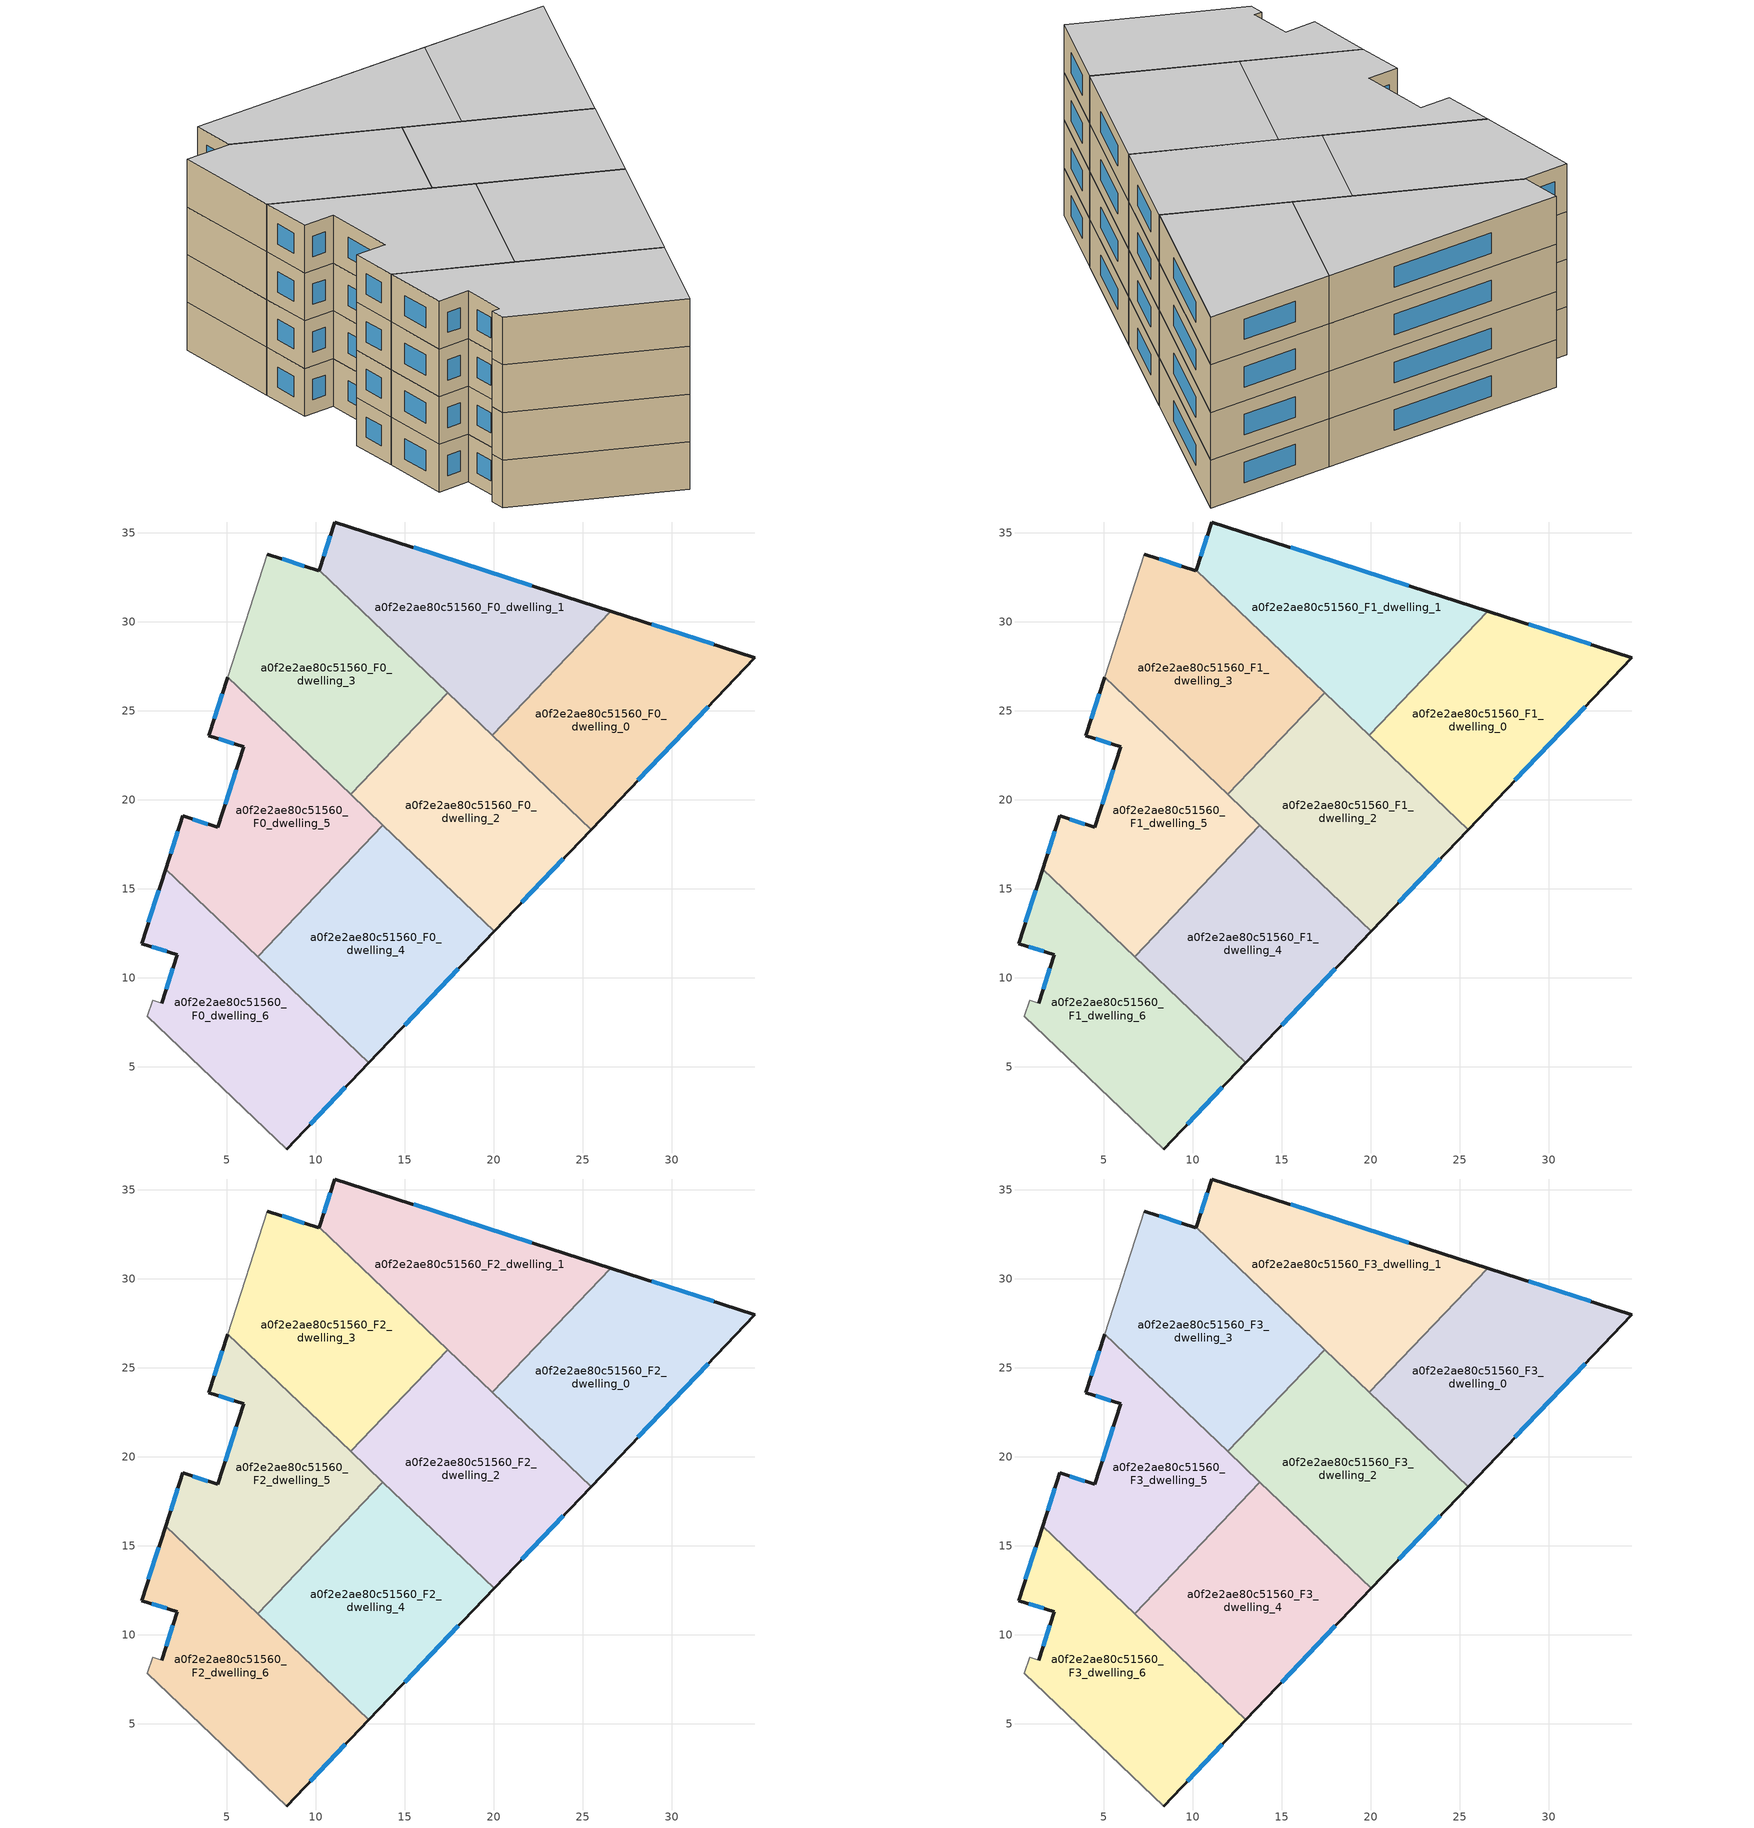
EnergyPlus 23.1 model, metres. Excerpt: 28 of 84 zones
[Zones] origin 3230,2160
a0f2e2ae80c51560_F0_dwelling_0
 floor ground (EU_floor_Construction): 34.68,27.99 25.48,18.33 19.93,23.62 26.58,30.6 z0
 wall outside (EU_wall_Construction): 25.48,18.33 34.68,27.99 26.58,30.6 z0:3
 wall to a0f2e2ae80c51560_F0_dwelling_1 (EU_wall_Construction): 26.58,30.6 19.93,23.62 z0:3
 wall to a0f2e2ae80c51560_F0_dwelling_2 (EU_wall_Construction): 19.93,23.62 25.48,18.33 z0:3
 window (EU_Window_Construction): 32.37,28.73 28.9,29.86 / 28.11,21.09 32.05,25.23 z0.86:2.14
a0f2e2ae80c51560_F0_dwelling_1
 floor ground (EU_floor_Construction): 26.58,30.6 19.93,23.62 10.19,32.91 11.06,35.62 z0
 wall outside (EU_wall_Construction): 26.58,30.6 11.06,35.62 10.19,32.91 z0:3
 wall to a0f2e2ae80c51560_F0_dwelling_3 (EU_wall_Construction): 10.19,32.91 17.41,26.02 z0:3
 wall to a0f2e2ae80c51560_F0_dwelling_2 (EU_wall_Construction): 17.41,26.02 19.93,23.62 z0:3
 window (EU_Window_Construction): 10.81,34.84 10.44,33.68 / 22.15,32.04 15.5,34.18 z0.86:2.14
a0f2e2ae80c51560_F0_dwelling_2
 floor ground (EU_floor_Construction): 25.48,18.33 20.02,12.61 11.95,20.3 17.41,26.02 z0
 wall outside (EU_wall_Construction): 20.02,12.61 25.48,18.33 z0:3
 wall to a0f2e2ae80c51560_F0_dwelling_3 (EU_wall_Construction): 17.41,26.02 11.95,20.3 z0:3
 wall to a0f2e2ae80c51560_F0_dwelling_4 (EU_wall_Construction): 13.77,18.57 20.02,12.61 z0:3
 wall to a0f2e2ae80c51560_F0_dwelling_5 (EU_wall_Construction): 11.95,20.3 13.77,18.57 z0:3
 window (EU_Window_Construction): 21.58,14.25 23.92,16.7 z0.86:2.14
a0f2e2ae80c51560_F0_dwelling_3
 floor ground (EU_floor_Construction): 10.19,32.91 17.41,26.02 11.95,20.3 5.05,26.89 7.28,33.8 10.17,32.87 z0
 wall outside (EU_wall_Construction): 10.19,32.91 10.17,32.87 7.28,33.8 z0:3
 wall adiabatic (EU_wall_Construction): 7.28,33.8 5.05,26.89 z0:3
 wall to a0f2e2ae80c51560_F0_dwelling_5 (EU_wall_Construction): 5.05,26.89 11.95,20.3 z0:3
 window (EU_Window_Construction): 9.35,33.14 8.11,33.54 z0.86:2.14
a0f2e2ae80c51560_F0_dwelling_4
 floor ground (EU_floor_Construction): 20.02,12.61 12.99,5.23 6.73,11.19 13.77,18.57 z0
 wall outside (EU_wall_Construction): 12.99,5.23 20.02,12.61 z0:3
 wall to a0f2e2ae80c51560_F0_dwelling_6 (EU_wall_Construction): 6.73,11.19 12.99,5.23 z0:3
 wall to a0f2e2ae80c51560_F0_dwelling_5 (EU_wall_Construction): 13.77,18.57 6.73,11.19 z0:3
 window (EU_Window_Construction): 15,7.34 18.01,10.5 z0.86:2.14
a0f2e2ae80c51560_F0_dwelling_5
 floor ground (EU_floor_Construction): 13.77,18.57 6.73,11.19 1.57,16.11 2.53,19.1 4.49,18.46 5.95,22.98 3.99,23.61 5.05,26.89 z0
 wall outside (EU_wall_Construction): 5.05,26.89 3.99,23.61 5.95,22.98 4.49,18.46 2.53,19.1 1.57,16.11 z0:3
 wall to a0f2e2ae80c51560_F0_dwelling_6 (EU_wall_Construction): 1.57,16.11 6.73,11.19 z0:3
 window (EU_Window_Construction): 2.26,18.25 1.84,16.97 / 3.93,18.64 3.09,18.92 / 5.53,21.69 4.91,19.75 / 4.55,23.43 5.39,23.16 / 4.74,25.95 4.29,24.55 z0.86:2.14
a0f2e2ae80c51560_F0_dwelling_6
 floor ground (EU_floor_Construction): 12.99,5.23 8.36,0.38 0.53,7.83 0.83,8.74 1.35,8.58 2.21,11.3 0.21,11.92 1.57,16.11 z0
 wall outside (EU_wall_Construction): 1.57,16.11 0.21,11.92 2.21,11.3 1.35,8.58 / 8.36,0.38 12.99,5.23 z0:3
 wall adiabatic (EU_wall_Construction): 1.35,8.58 0.83,8.74 0.53,7.83 8.36,0.38 z0:3
 window (EU_Window_Construction): 1.96,10.52 1.6,9.36 / 0.78,11.74 1.64,11.48 / 1.18,14.91 0.6,13.12 / 9.68,1.76 11.66,3.84 z0.86:2.14
a0f2e2ae80c51560_F1_dwelling_0
 floor to a0f2e2ae80c51560_F0_dwelling_0 (EU_floor_Construction): 34.68,27.99 25.48,18.33 19.93,23.62 26.58,30.6 z3
 wall outside (EU_wall_Construction): 25.48,18.33 34.68,27.99 26.58,30.6 z3:6
 wall to a0f2e2ae80c51560_F1_dwelling_1 (EU_wall_Construction): 26.58,30.6 19.93,23.62 z3:6
 wall to a0f2e2ae80c51560_F1_dwelling_2 (EU_wall_Construction): 19.93,23.62 25.48,18.33 z3:6
 window (EU_Window_Construction): 32.37,28.73 28.9,29.86 / 28.11,21.09 32.05,25.23 z3.86:5.14
a0f2e2ae80c51560_F1_dwelling_1
 floor to a0f2e2ae80c51560_F0_dwelling_1 (EU_floor_Construction): 26.58,30.6 19.93,23.62 10.19,32.91 11.06,35.62 z3
 wall outside (EU_wall_Construction): 26.58,30.6 11.06,35.62 10.19,32.91 z3:6
 wall to a0f2e2ae80c51560_F1_dwelling_3 (EU_wall_Construction): 10.19,32.91 17.41,26.02 z3:6
 wall to a0f2e2ae80c51560_F1_dwelling_2 (EU_wall_Construction): 17.41,26.02 19.93,23.62 z3:6
 window (EU_Window_Construction): 10.81,34.84 10.44,33.68 / 22.15,32.04 15.5,34.18 z3.86:5.14
a0f2e2ae80c51560_F1_dwelling_2
 floor to a0f2e2ae80c51560_F0_dwelling_2 (EU_floor_Construction): 25.48,18.33 20.02,12.61 11.95,20.3 17.41,26.02 z3
 wall outside (EU_wall_Construction): 20.02,12.61 25.48,18.33 z3:6
 wall to a0f2e2ae80c51560_F1_dwelling_3 (EU_wall_Construction): 17.41,26.02 11.95,20.3 z3:6
 wall to a0f2e2ae80c51560_F1_dwelling_4 (EU_wall_Construction): 13.77,18.57 20.02,12.61 z3:6
 wall to a0f2e2ae80c51560_F1_dwelling_5 (EU_wall_Construction): 11.95,20.3 13.77,18.57 z3:6
 window (EU_Window_Construction): 21.58,14.25 23.92,16.7 z3.86:5.14
a0f2e2ae80c51560_F1_dwelling_3
 floor to a0f2e2ae80c51560_F0_dwelling_3 (EU_floor_Construction): 10.19,32.91 17.41,26.02 11.95,20.3 5.05,26.89 7.28,33.8 10.17,32.87 z3
 wall outside (EU_wall_Construction): 10.19,32.91 10.17,32.87 7.28,33.8 z3:6
 wall adiabatic (EU_wall_Construction): 7.28,33.8 5.05,26.89 z3:6
 wall to a0f2e2ae80c51560_F1_dwelling_5 (EU_wall_Construction): 5.05,26.89 11.95,20.3 z3:6
 window (EU_Window_Construction): 9.35,33.14 8.11,33.54 z3.86:5.14
a0f2e2ae80c51560_F1_dwelling_4
 floor to a0f2e2ae80c51560_F0_dwelling_4 (EU_floor_Construction): 20.02,12.61 12.99,5.23 6.73,11.19 13.77,18.57 z3
 wall outside (EU_wall_Construction): 12.99,5.23 20.02,12.61 z3:6
 wall to a0f2e2ae80c51560_F1_dwelling_6 (EU_wall_Construction): 6.73,11.19 12.99,5.23 z3:6
 wall to a0f2e2ae80c51560_F1_dwelling_5 (EU_wall_Construction): 13.77,18.57 6.73,11.19 z3:6
 window (EU_Window_Construction): 15,7.34 18.01,10.5 z3.86:5.14
a0f2e2ae80c51560_F1_dwelling_5
 floor to a0f2e2ae80c51560_F0_dwelling_5 (EU_floor_Construction): 13.77,18.57 6.73,11.19 1.57,16.11 2.53,19.1 4.49,18.46 5.95,22.98 3.99,23.61 5.05,26.89 z3
 wall outside (EU_wall_Construction): 5.05,26.89 3.99,23.61 5.95,22.98 4.49,18.46 2.53,19.1 1.57,16.11 z3:6
 wall to a0f2e2ae80c51560_F1_dwelling_6 (EU_wall_Construction): 1.57,16.11 6.73,11.19 z3:6
 window (EU_Window_Construction): 2.26,18.25 1.84,16.97 / 3.93,18.64 3.09,18.92 / 5.53,21.69 4.91,19.75 / 4.55,23.43 5.39,23.16 / 4.74,25.95 4.29,24.55 z3.86:5.14
a0f2e2ae80c51560_F1_dwelling_6
 floor to a0f2e2ae80c51560_F0_dwelling_6 (EU_floor_Construction): 12.99,5.23 8.36,0.38 0.52,7.83 0.83,8.74 1.35,8.58 2.21,11.3 0.21,11.92 1.57,16.11 z3
 wall outside (EU_wall_Construction): 1.57,16.11 0.21,11.92 2.21,11.3 1.35,8.58 / 8.36,0.38 12.99,5.23 z3:6
 wall adiabatic (EU_wall_Construction): 1.35,8.58 0.83,8.74 0.53,7.83 8.36,0.38 z3:6
 window (EU_Window_Construction): 1.96,10.52 1.6,9.36 / 0.78,11.74 1.64,11.48 / 1.18,14.91 0.6,13.12 / 9.68,1.76 11.66,3.84 z3.86:5.14
a0f2e2ae80c51560_F2_dwelling_0
 floor to a0f2e2ae80c51560_F1_dwelling_0 (EU_floor_Construction): 34.68,27.99 25.48,18.33 19.93,23.62 26.58,30.6 z6
 wall outside (EU_wall_Construction): 25.48,18.33 34.68,27.99 26.58,30.6 z6:9
 wall to a0f2e2ae80c51560_F2_dwelling_1 (EU_wall_Construction): 26.58,30.6 19.93,23.62 z6:9
 wall to a0f2e2ae80c51560_F2_dwelling_2 (EU_wall_Construction): 19.93,23.62 25.48,18.33 z6:9
 window (EU_Window_Construction): 32.37,28.73 28.9,29.86 / 28.11,21.09 32.05,25.23 z6.86:8.14
a0f2e2ae80c51560_F2_dwelling_1
 floor to a0f2e2ae80c51560_F1_dwelling_1 (EU_floor_Construction): 26.58,30.6 19.93,23.62 10.19,32.91 11.06,35.62 z6
 wall outside (EU_wall_Construction): 26.58,30.6 11.06,35.62 10.19,32.91 z6:9
 wall to a0f2e2ae80c51560_F2_dwelling_3 (EU_wall_Construction): 10.19,32.91 17.41,26.02 z6:9
 wall to a0f2e2ae80c51560_F2_dwelling_2 (EU_wall_Construction): 17.41,26.02 19.93,23.62 z6:9
 window (EU_Window_Construction): 10.81,34.84 10.44,33.68 / 22.15,32.04 15.5,34.18 z6.86:8.14
a0f2e2ae80c51560_F2_dwelling_2
 floor to a0f2e2ae80c51560_F1_dwelling_2 (EU_floor_Construction): 25.48,18.33 20.02,12.61 11.95,20.3 17.41,26.02 z6
 wall outside (EU_wall_Construction): 20.02,12.61 25.48,18.33 z6:9
 wall to a0f2e2ae80c51560_F2_dwelling_3 (EU_wall_Construction): 17.41,26.02 11.95,20.3 z6:9
 wall to a0f2e2ae80c51560_F2_dwelling_4 (EU_wall_Construction): 13.77,18.57 20.02,12.61 z6:9
 wall to a0f2e2ae80c51560_F2_dwelling_5 (EU_wall_Construction): 11.95,20.3 13.77,18.57 z6:9
 window (EU_Window_Construction): 21.58,14.25 23.92,16.7 z6.86:8.14
a0f2e2ae80c51560_F2_dwelling_3
 floor to a0f2e2ae80c51560_F1_dwelling_3 (EU_floor_Construction): 10.19,32.91 17.41,26.02 11.95,20.3 5.05,26.89 7.28,33.8 10.17,32.87 z6
 wall outside (EU_wall_Construction): 10.19,32.91 10.17,32.87 7.28,33.8 z6:9
 wall adiabatic (EU_wall_Construction): 7.28,33.8 5.05,26.89 z6:9
 wall to a0f2e2ae80c51560_F2_dwelling_5 (EU_wall_Construction): 5.05,26.89 11.95,20.3 z6:9
 window (EU_Window_Construction): 9.35,33.14 8.11,33.54 z6.86:8.14
a0f2e2ae80c51560_F2_dwelling_4
 floor to a0f2e2ae80c51560_F1_dwelling_4 (EU_floor_Construction): 20.02,12.61 12.99,5.23 6.73,11.19 13.77,18.57 z6
 wall outside (EU_wall_Construction): 12.99,5.23 20.02,12.61 z6:9
 wall to a0f2e2ae80c51560_F2_dwelling_6 (EU_wall_Construction): 6.73,11.19 12.99,5.23 z6:9
 wall to a0f2e2ae80c51560_F2_dwelling_5 (EU_wall_Construction): 13.77,18.57 6.73,11.19 z6:9
 window (EU_Window_Construction): 15,7.34 18.01,10.5 z6.86:8.14
a0f2e2ae80c51560_F2_dwelling_5
 floor to a0f2e2ae80c51560_F1_dwelling_5 (EU_floor_Construction): 13.77,18.57 6.73,11.19 1.57,16.11 2.53,19.1 4.49,18.46 5.95,22.98 3.99,23.61 5.05,26.89 z6
 wall outside (EU_wall_Construction): 5.05,26.89 3.99,23.61 5.95,22.98 4.49,18.46 2.53,19.1 1.57,16.11 z6:9
 wall to a0f2e2ae80c51560_F2_dwelling_6 (EU_wall_Construction): 1.57,16.11 6.73,11.19 z6:9
 window (EU_Window_Construction): 2.26,18.25 1.84,16.97 / 3.93,18.64 3.09,18.92 / 5.53,21.69 4.91,19.75 / 4.55,23.43 5.39,23.16 / 4.74,25.95 4.29,24.55 z6.86:8.14
a0f2e2ae80c51560_F2_dwelling_6
 floor to a0f2e2ae80c51560_F1_dwelling_6 (EU_floor_Construction): 12.99,5.23 8.36,0.38 0.52,7.83 0.83,8.74 1.35,8.58 2.21,11.3 0.21,11.92 1.57,16.11 z6
 wall outside (EU_wall_Construction): 1.57,16.11 0.21,11.92 2.21,11.3 1.35,8.58 / 8.36,0.38 12.99,5.23 z6:9
 wall adiabatic (EU_wall_Construction): 1.35,8.58 0.83,8.74 0.53,7.83 8.36,0.38 z6:9
 window (EU_Window_Construction): 1.96,10.52 1.6,9.36 / 0.78,11.74 1.64,11.48 / 1.18,14.91 0.6,13.12 / 9.68,1.76 11.66,3.84 z6.86:8.14
a0f2e2ae80c51560_F3_dwelling_0
 floor to a0f2e2ae80c51560_F2_dwelling_0 (EU_floor_Construction): 34.68,27.99 25.48,18.33 19.93,23.62 26.58,30.6 z9
 wall outside (EU_wall_Construction): 25.48,18.33 34.68,27.99 26.58,30.6 z9:12
 wall to a0f2e2ae80c51560_F3_dwelling_1 (EU_wall_Construction): 26.58,30.6 19.93,23.62 z9:12
 wall to a0f2e2ae80c51560_F3_dwelling_2 (EU_wall_Construction): 19.93,23.62 25.48,18.33 z9:12
 window (EU_Window_Construction): 32.37,28.73 28.9,29.86 / 28.11,21.09 32.05,25.23 z9.86:11.14
 ceiling to a0f2e2ae80c51560_F4_dwelling_0 (EU_floor_Construction): 25.48,18.33 34.68,27.99 26.58,30.6 19.93,23.62 z12
a0f2e2ae80c51560_F3_dwelling_1
 floor to a0f2e2ae80c51560_F2_dwelling_1 (EU_floor_Construction): 26.58,30.6 19.93,23.62 10.19,32.91 11.06,35.62 z9
 wall outside (EU_wall_Construction): 26.58,30.6 11.06,35.62 10.19,32.91 z9:12
 wall to a0f2e2ae80c51560_F3_dwelling_3 (EU_wall_Construction): 10.19,32.91 17.41,26.02 z9:12
 wall to a0f2e2ae80c51560_F3_dwelling_2 (EU_wall_Construction): 17.41,26.02 19.93,23.62 z9:12
 window (EU_Window_Construction): 10.81,34.84 10.44,33.68 / 22.15,32.04 15.5,34.18 z9.86:11.14
 ceiling to a0f2e2ae80c51560_F4_dwelling_1 (EU_floor_Construction): 19.93,23.62 26.58,30.6 11.06,35.62 10.19,32.91 z12
a0f2e2ae80c51560_F3_dwelling_2
 floor to a0f2e2ae80c51560_F2_dwelling_2 (EU_floor_Construction): 25.48,18.33 20.02,12.61 11.95,20.3 17.41,26.02 z9
 wall outside (EU_wall_Construction): 20.02,12.61 25.48,18.33 z9:12
 wall to a0f2e2ae80c51560_F3_dwelling_3 (EU_wall_Construction): 17.41,26.02 11.95,20.3 z9:12
 wall to a0f2e2ae80c51560_F3_dwelling_4 (EU_wall_Construction): 13.77,18.57 20.02,12.61 z9:12
 wall to a0f2e2ae80c51560_F3_dwelling_5 (EU_wall_Construction): 11.95,20.3 13.77,18.57 z9:12
 window (EU_Window_Construction): 21.58,14.25 23.92,16.7 z9.86:11.14
 ceiling to a0f2e2ae80c51560_F4_dwelling_2 (EU_floor_Construction): 20.02,12.61 25.48,18.33 17.41,26.02 11.95,20.3 z12
a0f2e2ae80c51560_F3_dwelling_3
 floor to a0f2e2ae80c51560_F2_dwelling_3 (EU_floor_Construction): 10.19,32.91 17.41,26.02 11.95,20.3 5.05,26.89 7.28,33.8 10.17,32.87 z9
 wall outside (EU_wall_Construction): 10.19,32.91 10.17,32.87 7.28,33.8 z9:12
 wall adiabatic (EU_wall_Construction): 7.28,33.8 5.05,26.89 z9:12
 wall to a0f2e2ae80c51560_F3_dwelling_5 (EU_wall_Construction): 5.05,26.89 11.95,20.3 z9:12
 window (EU_Window_Construction): 9.35,33.14 8.11,33.54 z9.86:11.14
 ceiling to a0f2e2ae80c51560_F4_dwelling_3 (EU_floor_Construction): 11.95,20.3 17.41,26.02 10.19,32.91 10.17,32.87 7.28,33.8 5.05,26.89 z12
a0f2e2ae80c51560_F3_dwelling_4
 floor to a0f2e2ae80c51560_F2_dwelling_4 (EU_floor_Construction): 20.02,12.61 12.99,5.23 6.73,11.19 13.77,18.57 z9
 wall outside (EU_wall_Construction): 12.99,5.23 20.02,12.61 z9:12
 wall to a0f2e2ae80c51560_F3_dwelling_6 (EU_wall_Construction): 6.73,11.19 12.99,5.23 z9:12
 wall to a0f2e2ae80c51560_F3_dwelling_5 (EU_wall_Construction): 13.77,18.57 6.73,11.19 z9:12
 window (EU_Window_Construction): 15,7.34 18.01,10.5 z9.86:11.14
 ceiling to a0f2e2ae80c51560_F4_dwelling_4 (EU_floor_Construction): 12.99,5.23 20.02,12.61 13.77,18.57 6.73,11.19 z12
a0f2e2ae80c51560_F3_dwelling_5
 floor to a0f2e2ae80c51560_F2_dwelling_5 (EU_floor_Construction): 13.77,18.57 6.73,11.19 1.57,16.11 2.53,19.1 4.49,18.46 5.95,22.98 3.99,23.61 5.05,26.89 z9
 wall outside (EU_wall_Construction): 5.05,26.89 3.99,23.61 5.95,22.98 4.49,18.46 2.53,19.1 1.57,16.11 z9:12
 wall to a0f2e2ae80c51560_F3_dwelling_6 (EU_wall_Construction): 1.57,16.11 6.73,11.19 z9:12
 window (EU_Window_Construction): 2.26,18.25 1.84,16.97 / 3.93,18.64 3.09,18.92 / 5.53,21.69 4.91,19.75 / 4.55,23.43 5.39,23.16 / 4.74,25.95 4.29,24.55 z9.86:11.14
 ceiling to a0f2e2ae80c51560_F4_dwelling_5 (EU_floor_Construction): 6.73,11.19 13.77,18.57 5.05,26.89 3.99,23.61 5.95,22.98 4.49,18.46 2.53,19.1 1.57,16.11 z12
a0f2e2ae80c51560_F3_dwelling_6
 floor to a0f2e2ae80c51560_F2_dwelling_6 (EU_floor_Construction): 12.99,5.23 8.36,0.38 0.52,7.83 0.83,8.74 1.35,8.58 2.21,11.3 0.21,11.92 1.57,16.11 z9
 wall outside (EU_wall_Construction): 1.57,16.11 0.21,11.92 2.21,11.3 1.35,8.58 / 8.36,0.38 12.99,5.23 z9:12
 wall adiabatic (EU_wall_Construction): 1.35,8.58 0.83,8.74 0.53,7.83 8.36,0.38 z9:12
 window (EU_Window_Construction): 1.96,10.52 1.6,9.36 / 0.78,11.74 1.64,11.48 / 1.18,14.91 0.6,13.12 / 9.68,1.76 11.66,3.84 z9.86:11.14
 ceiling to a0f2e2ae80c51560_F4_dwelling_6 (EU_floor_Construction): 8.36,0.38 12.99,5.23 1.57,16.11 0.21,11.92 2.21,11.3 1.35,8.58 0.83,8.74 0.52,7.83 z12
[Building]
EU S2 Campaign: North Axis=0; Terrain=City; Solar Distribution=FullExterior
[Site:Location]
Helsinki-Vantaa.AP: Latitude=60.317; Longitude=24.963; Time Zone=2; Elevation=54.6
[SizingPeriod:WeatherFileDays]
AnnualSizingPeriod: Begin Month=1; Begin Day of Month=1; End Month=12; End Day of Month=31; Day of Week for Start Day=Monday; Use Weather File Daylight Saving Period=No; Use Weather File Rain and Snow Indicators=No
[MATERIAL]
EU_InternalMass_Material: Roughness=MediumRough; Thickness=0.1; Conductivity=1; Density=1800; Specific Heat=900; Thermal Absorptance=0.9; Solar Absorptance=0.7; Visible Absorptance=0.7
[MATERIAL:NOMASS] Roughness=MediumRough; Thermal Absorptance=0.9; Solar Absorptance=0.7; Visible Absorptance=0.7
Name | Thermal Resistance
EU_wall_NoMass | 5.91765
EU_floor_NoMass | 6.2875
[WINDOWMATERIAL:SIMPLEGLAZINGSYSTEM]
EU_Window_SimpleGlazing: UFactor=0.994035; Solar Heat Gain Coefficient=0.7; Visible Transmittance=0.7
[CONSTRUCTION]
EU_wall_Construction: EU_wall_NoMass
EU_floor_Construction: EU_floor_NoMass
EU_Window_Construction: EU_Window_SimpleGlazing
EU_InternalMass_Construction: EU_InternalMass_Material
[ZONE] Type=1; Multiplier=1; Ceiling Height=autocalculate; Floor Area=autocalculate; Part of Total Floor Area=Yes
Name | Volume
a0f2e2ae80c51560_F0_dwelling_0; a0f2e2ae80c51560_F1_dwelling_0; a0f2e2ae80c51560_F2_dwelling_0; a0f2e2ae80c51560_F3_dwelling_0 | 264.31
a0f2e2ae80c51560_F0_dwelling_1; a0f2e2ae80c51560_F1_dwelling_1; a0f2e2ae80c51560_F2_dwelling_1; a0f2e2ae80c51560_F3_dwelling_1 | 264.308
a0f2e2ae80c51560_F0_dwelling_2; a0f2e2ae80c51560_F1_dwelling_2; a0f2e2ae80c51560_F2_dwelling_2; a0f2e2ae80c51560_F3_dwelling_2 | 264.294
a0f2e2ae80c51560_F0_dwelling_3 | 264.343
a0f2e2ae80c51560_F1_dwelling_3; a0f2e2ae80c51560_F2_dwelling_3; a0f2e2ae80c51560_F3_dwelling_3 | 264.342
a0f2e2ae80c51560_F0_dwelling_4 | 264.315
a0f2e2ae80c51560_F1_dwelling_4; a0f2e2ae80c51560_F2_dwelling_4; a0f2e2ae80c51560_F3_dwelling_4 | 264.313
a0f2e2ae80c51560_F0_dwelling_5; a0f2e2ae80c51560_F1_dwelling_5; a0f2e2ae80c51560_F2_dwelling_5; a0f2e2ae80c51560_F3_dwelling_5 | 264.303
a0f2e2ae80c51560_F0_dwelling_6; a0f2e2ae80c51560_F1_dwelling_6; a0f2e2ae80c51560_F2_dwelling_6; a0f2e2ae80c51560_F3_dwelling_6 | 264.322
[INTERNALMASS] Construction=EU_InternalMass_Construction
Name | Zone or ZoneList | Surface Area
a0f2e2ae80c51560_F0_dwelling_0_EU_InternalMass | a0f2e2ae80c51560_F0_dwelling_0 | 88.1053
a0f2e2ae80c51560_F0_dwelling_1_EU_InternalMass | a0f2e2ae80c51560_F0_dwelling_1 | 88.0995
a0f2e2ae80c51560_F0_dwelling_2_EU_InternalMass | a0f2e2ae80c51560_F0_dwelling_2 | 88.0979
a0f2e2ae80c51560_F0_dwelling_3_EU_InternalMass | a0f2e2ae80c51560_F0_dwelling_3 | 88.1148
a0f2e2ae80c51560_F0_dwelling_4_EU_InternalMass | a0f2e2ae80c51560_F0_dwelling_4 | 88.1037
a0f2e2ae80c51560_F0_dwelling_5_EU_InternalMass | a0f2e2ae80c51560_F0_dwelling_5 | 88.1004
a0f2e2ae80c51560_F0_dwelling_6_EU_InternalMass | a0f2e2ae80c51560_F0_dwelling_6 | 88.1071
a0f2e2ae80c51560_F1_dwelling_0_EU_InternalMass | a0f2e2ae80c51560_F1_dwelling_0 | 88.1053
a0f2e2ae80c51560_F1_dwelling_1_EU_InternalMass | a0f2e2ae80c51560_F1_dwelling_1 | 88.0995
a0f2e2ae80c51560_F1_dwelling_2_EU_InternalMass | a0f2e2ae80c51560_F1_dwelling_2 | 88.0979
a0f2e2ae80c51560_F1_dwelling_3_EU_InternalMass | a0f2e2ae80c51560_F1_dwelling_3 | 88.1148
a0f2e2ae80c51560_F1_dwelling_4_EU_InternalMass | a0f2e2ae80c51560_F1_dwelling_4 | 88.1037
a0f2e2ae80c51560_F1_dwelling_5_EU_InternalMass | a0f2e2ae80c51560_F1_dwelling_5 | 88.1004
a0f2e2ae80c51560_F1_dwelling_6_EU_InternalMass | a0f2e2ae80c51560_F1_dwelling_6 | 88.1071
a0f2e2ae80c51560_F2_dwelling_0_EU_InternalMass | a0f2e2ae80c51560_F2_dwelling_0 | 88.1053
a0f2e2ae80c51560_F2_dwelling_1_EU_InternalMass | a0f2e2ae80c51560_F2_dwelling_1 | 88.0995
a0f2e2ae80c51560_F2_dwelling_2_EU_InternalMass | a0f2e2ae80c51560_F2_dwelling_2 | 88.0979
a0f2e2ae80c51560_F2_dwelling_3_EU_InternalMass | a0f2e2ae80c51560_F2_dwelling_3 | 88.1148
a0f2e2ae80c51560_F2_dwelling_4_EU_InternalMass | a0f2e2ae80c51560_F2_dwelling_4 | 88.1037
a0f2e2ae80c51560_F2_dwelling_5_EU_InternalMass | a0f2e2ae80c51560_F2_dwelling_5 | 88.1004
a0f2e2ae80c51560_F2_dwelling_6_EU_InternalMass | a0f2e2ae80c51560_F2_dwelling_6 | 88.1071
a0f2e2ae80c51560_F3_dwelling_0_EU_InternalMass | a0f2e2ae80c51560_F3_dwelling_0 | 88.1053
a0f2e2ae80c51560_F3_dwelling_1_EU_InternalMass | a0f2e2ae80c51560_F3_dwelling_1 | 88.0995
a0f2e2ae80c51560_F3_dwelling_2_EU_InternalMass | a0f2e2ae80c51560_F3_dwelling_2 | 88.0979
a0f2e2ae80c51560_F3_dwelling_3_EU_InternalMass | a0f2e2ae80c51560_F3_dwelling_3 | 88.1148
a0f2e2ae80c51560_F3_dwelling_4_EU_InternalMass | a0f2e2ae80c51560_F3_dwelling_4 | 88.1037
a0f2e2ae80c51560_F3_dwelling_5_EU_InternalMass | a0f2e2ae80c51560_F3_dwelling_5 | 88.1004
a0f2e2ae80c51560_F3_dwelling_6_EU_InternalMass | a0f2e2ae80c51560_F3_dwelling_6 | 88.1071
[OTHEREQUIPMENT] Fuel Type=Electricity; Design Level Calculation Method=Watts/Area; Power per Zone Floor Area=1; Fraction Latent=0; Fraction Radiant=0; Fraction Lost=0; Carbon Dioxide Generation Rate=0; EndUse Subcategory=EU_Step8_InternalGains
Name | Zone or ZoneList or Space or SpaceList | Schedule
EU_Step8_InternalGain_a0f2e2ae80c51560_F0_dwelling_0_f000 | a0f2e2ae80c51560_F0_dwelling_0 | EU_Step8_GainSchedule_a0f2e2ae80c51560_F0_dwelling_0_f000
EU_Step8_InternalGain_a0f2e2ae80c51560_F0_dwelling_1_f000 | a0f2e2ae80c51560_F0_dwelling_1 | EU_Step8_GainSchedule_a0f2e2ae80c51560_F0_dwelling_1_f000
EU_Step8_InternalGain_a0f2e2ae80c51560_F0_dwelling_2_f000 | a0f2e2ae80c51560_F0_dwelling_2 | EU_Step8_GainSchedule_a0f2e2ae80c51560_F0_dwelling_2_f000
EU_Step8_InternalGain_a0f2e2ae80c51560_F0_dwelling_3_f000 | a0f2e2ae80c51560_F0_dwelling_3 | EU_Step8_GainSchedule_a0f2e2ae80c51560_F0_dwelling_3_f000
EU_Step8_InternalGain_a0f2e2ae80c51560_F0_dwelling_4_f000 | a0f2e2ae80c51560_F0_dwelling_4 | EU_Step8_GainSchedule_a0f2e2ae80c51560_F0_dwelling_4_f000
EU_Step8_InternalGain_a0f2e2ae80c51560_F0_dwelling_5_f000 | a0f2e2ae80c51560_F0_dwelling_5 | EU_Step8_GainSchedule_a0f2e2ae80c51560_F0_dwelling_5_f000
EU_Step8_InternalGain_a0f2e2ae80c51560_F0_dwelling_6_f000 | a0f2e2ae80c51560_F0_dwelling_6 | EU_Step8_GainSchedule_a0f2e2ae80c51560_F0_dwelling_6_f000
EU_Step8_InternalGain_a0f2e2ae80c51560_F1_dwelling_0_f000 | a0f2e2ae80c51560_F1_dwelling_0 | EU_Step8_GainSchedule_a0f2e2ae80c51560_F1_dwelling_0_f000
EU_Step8_InternalGain_a0f2e2ae80c51560_F1_dwelling_1_f000 | a0f2e2ae80c51560_F1_dwelling_1 | EU_Step8_GainSchedule_a0f2e2ae80c51560_F1_dwelling_1_f000
EU_Step8_InternalGain_a0f2e2ae80c51560_F1_dwelling_2_f000 | a0f2e2ae80c51560_F1_dwelling_2 | EU_Step8_GainSchedule_a0f2e2ae80c51560_F1_dwelling_2_f000
EU_Step8_InternalGain_a0f2e2ae80c51560_F1_dwelling_3_f000 | a0f2e2ae80c51560_F1_dwelling_3 | EU_Step8_GainSchedule_a0f2e2ae80c51560_F1_dwelling_3_f000
EU_Step8_InternalGain_a0f2e2ae80c51560_F1_dwelling_4_f000 | a0f2e2ae80c51560_F1_dwelling_4 | EU_Step8_GainSchedule_a0f2e2ae80c51560_F1_dwelling_4_f000
EU_Step8_InternalGain_a0f2e2ae80c51560_F1_dwelling_5_f000 | a0f2e2ae80c51560_F1_dwelling_5 | EU_Step8_GainSchedule_a0f2e2ae80c51560_F1_dwelling_5_f000
EU_Step8_InternalGain_a0f2e2ae80c51560_F1_dwelling_6_f000 | a0f2e2ae80c51560_F1_dwelling_6 | EU_Step8_GainSchedule_a0f2e2ae80c51560_F1_dwelling_6_f000
EU_Step8_InternalGain_a0f2e2ae80c51560_F2_dwelling_0_f000 | a0f2e2ae80c51560_F2_dwelling_0 | EU_Step8_GainSchedule_a0f2e2ae80c51560_F2_dwelling_0_f000
EU_Step8_InternalGain_a0f2e2ae80c51560_F2_dwelling_1_f000 | a0f2e2ae80c51560_F2_dwelling_1 | EU_Step8_GainSchedule_a0f2e2ae80c51560_F2_dwelling_1_f000
EU_Step8_InternalGain_a0f2e2ae80c51560_F2_dwelling_2_f000 | a0f2e2ae80c51560_F2_dwelling_2 | EU_Step8_GainSchedule_a0f2e2ae80c51560_F2_dwelling_2_f000
EU_Step8_InternalGain_a0f2e2ae80c51560_F2_dwelling_3_f000 | a0f2e2ae80c51560_F2_dwelling_3 | EU_Step8_GainSchedule_a0f2e2ae80c51560_F2_dwelling_3_f000
EU_Step8_InternalGain_a0f2e2ae80c51560_F2_dwelling_4_f000 | a0f2e2ae80c51560_F2_dwelling_4 | EU_Step8_GainSchedule_a0f2e2ae80c51560_F2_dwelling_4_f000
EU_Step8_InternalGain_a0f2e2ae80c51560_F2_dwelling_5_f000 | a0f2e2ae80c51560_F2_dwelling_5 | EU_Step8_GainSchedule_a0f2e2ae80c51560_F2_dwelling_5_f000
EU_Step8_InternalGain_a0f2e2ae80c51560_F2_dwelling_6_f000 | a0f2e2ae80c51560_F2_dwelling_6 | EU_Step8_GainSchedule_a0f2e2ae80c51560_F2_dwelling_6_f000
EU_Step8_InternalGain_a0f2e2ae80c51560_F3_dwelling_0_f000 | a0f2e2ae80c51560_F3_dwelling_0 | EU_Step8_GainSchedule_a0f2e2ae80c51560_F3_dwelling_0_f000
EU_Step8_InternalGain_a0f2e2ae80c51560_F3_dwelling_1_f000 | a0f2e2ae80c51560_F3_dwelling_1 | EU_Step8_GainSchedule_a0f2e2ae80c51560_F3_dwelling_1_f000
EU_Step8_InternalGain_a0f2e2ae80c51560_F3_dwelling_2_f000 | a0f2e2ae80c51560_F3_dwelling_2 | EU_Step8_GainSchedule_a0f2e2ae80c51560_F3_dwelling_2_f000
EU_Step8_InternalGain_a0f2e2ae80c51560_F3_dwelling_3_f000 | a0f2e2ae80c51560_F3_dwelling_3 | EU_Step8_GainSchedule_a0f2e2ae80c51560_F3_dwelling_3_f000
EU_Step8_InternalGain_a0f2e2ae80c51560_F3_dwelling_4_f000 | a0f2e2ae80c51560_F3_dwelling_4 | EU_Step8_GainSchedule_a0f2e2ae80c51560_F3_dwelling_4_f000
EU_Step8_InternalGain_a0f2e2ae80c51560_F3_dwelling_5_f000 | a0f2e2ae80c51560_F3_dwelling_5 | EU_Step8_GainSchedule_a0f2e2ae80c51560_F3_dwelling_5_f000
EU_Step8_InternalGain_a0f2e2ae80c51560_F3_dwelling_6_f000 | a0f2e2ae80c51560_F3_dwelling_6 | EU_Step8_GainSchedule_a0f2e2ae80c51560_F3_dwelling_6_f000
[ZONEVENTILATION:DESIGNFLOWRATE] Schedule=EU_AlwaysOn; Design Flow Rate Calculation Method=AirChanges/Hour; Air Changes per Hour=0.596421; Ventilation Type=Natural; Fan Pressure Rise=0; Fan Total Efficiency=1; Constant Term Coefficient=1; Temperature Term Coefficient=0; Velocity Term Coefficient=0; Velocity Squared Term Coefficient=0; Minimum Indoor Temperature=-100; Maximum Indoor Temperature=100; Delta Temperature=-100; Minimum Outdoor Temperature=-100; Maximum Outdoor Temperature=100; Maximum Wind Speed=40
Name | Zone or ZoneList or Space or SpaceList
EU_ConstantAir_a0f2e2ae80c51560_F0_dwelling_0 | a0f2e2ae80c51560_F0_dwelling_0
EU_ConstantAir_a0f2e2ae80c51560_F0_dwelling_1 | a0f2e2ae80c51560_F0_dwelling_1
EU_ConstantAir_a0f2e2ae80c51560_F0_dwelling_2 | a0f2e2ae80c51560_F0_dwelling_2
EU_ConstantAir_a0f2e2ae80c51560_F0_dwelling_3 | a0f2e2ae80c51560_F0_dwelling_3
EU_ConstantAir_a0f2e2ae80c51560_F0_dwelling_4 | a0f2e2ae80c51560_F0_dwelling_4
EU_ConstantAir_a0f2e2ae80c51560_F0_dwelling_5 | a0f2e2ae80c51560_F0_dwelling_5
EU_ConstantAir_a0f2e2ae80c51560_F0_dwelling_6 | a0f2e2ae80c51560_F0_dwelling_6
EU_ConstantAir_a0f2e2ae80c51560_F1_dwelling_0 | a0f2e2ae80c51560_F1_dwelling_0
EU_ConstantAir_a0f2e2ae80c51560_F1_dwelling_1 | a0f2e2ae80c51560_F1_dwelling_1
EU_ConstantAir_a0f2e2ae80c51560_F1_dwelling_2 | a0f2e2ae80c51560_F1_dwelling_2
EU_ConstantAir_a0f2e2ae80c51560_F1_dwelling_3 | a0f2e2ae80c51560_F1_dwelling_3
EU_ConstantAir_a0f2e2ae80c51560_F1_dwelling_4 | a0f2e2ae80c51560_F1_dwelling_4
EU_ConstantAir_a0f2e2ae80c51560_F1_dwelling_5 | a0f2e2ae80c51560_F1_dwelling_5
EU_ConstantAir_a0f2e2ae80c51560_F1_dwelling_6 | a0f2e2ae80c51560_F1_dwelling_6
EU_ConstantAir_a0f2e2ae80c51560_F2_dwelling_0 | a0f2e2ae80c51560_F2_dwelling_0
EU_ConstantAir_a0f2e2ae80c51560_F2_dwelling_1 | a0f2e2ae80c51560_F2_dwelling_1
EU_ConstantAir_a0f2e2ae80c51560_F2_dwelling_2 | a0f2e2ae80c51560_F2_dwelling_2
EU_ConstantAir_a0f2e2ae80c51560_F2_dwelling_3 | a0f2e2ae80c51560_F2_dwelling_3
EU_ConstantAir_a0f2e2ae80c51560_F2_dwelling_4 | a0f2e2ae80c51560_F2_dwelling_4
EU_ConstantAir_a0f2e2ae80c51560_F2_dwelling_5 | a0f2e2ae80c51560_F2_dwelling_5
EU_ConstantAir_a0f2e2ae80c51560_F2_dwelling_6 | a0f2e2ae80c51560_F2_dwelling_6
EU_ConstantAir_a0f2e2ae80c51560_F3_dwelling_0 | a0f2e2ae80c51560_F3_dwelling_0
EU_ConstantAir_a0f2e2ae80c51560_F3_dwelling_1 | a0f2e2ae80c51560_F3_dwelling_1
EU_ConstantAir_a0f2e2ae80c51560_F3_dwelling_2 | a0f2e2ae80c51560_F3_dwelling_2
EU_ConstantAir_a0f2e2ae80c51560_F3_dwelling_3 | a0f2e2ae80c51560_F3_dwelling_3
EU_ConstantAir_a0f2e2ae80c51560_F3_dwelling_4 | a0f2e2ae80c51560_F3_dwelling_4
EU_ConstantAir_a0f2e2ae80c51560_F3_dwelling_5 | a0f2e2ae80c51560_F3_dwelling_5
EU_ConstantAir_a0f2e2ae80c51560_F3_dwelling_6 | a0f2e2ae80c51560_F3_dwelling_6
[HVACTEMPLATE:THERMOSTAT] Constant Heating Setpoint=20; Constant Cooling Setpoint=50
EU_HeatOnly_a0f2e2ae80c51560_F0_dwelling_0; EU_HeatOnly_a0f2e2ae80c51560_F0_dwelling_1; EU_HeatOnly_a0f2e2ae80c51560_F0_dwelling_2; EU_HeatOnly_a0f2e2ae80c51560_F0_dwelling_3; EU_HeatOnly_a0f2e2ae80c51560_F0_dwelling_4; EU_HeatOnly_a0f2e2ae80c51560_F0_dwelling_5; EU_HeatOnly_a0f2e2ae80c51560_F0_dwelling_6; EU_HeatOnly_a0f2e2ae80c51560_F1_dwelling_0; EU_HeatOnly_a0f2e2ae80c51560_F1_dwelling_1; EU_HeatOnly_a0f2e2ae80c51560_F1_dwelling_2; EU_HeatOnly_a0f2e2ae80c51560_F1_dwelling_3; EU_HeatOnly_a0f2e2ae80c51560_F1_dwelling_4; EU_HeatOnly_a0f2e2ae80c51560_F1_dwelling_5; EU_HeatOnly_a0f2e2ae80c51560_F1_dwelling_6; EU_HeatOnly_a0f2e2ae80c51560_F2_dwelling_0; EU_HeatOnly_a0f2e2ae80c51560_F2_dwelling_1; EU_HeatOnly_a0f2e2ae80c51560_F2_dwelling_2; EU_HeatOnly_a0f2e2ae80c51560_F2_dwelling_3; EU_HeatOnly_a0f2e2ae80c51560_F2_dwelling_4; EU_HeatOnly_a0f2e2ae80c51560_F2_dwelling_5; EU_HeatOnly_a0f2e2ae80c51560_F2_dwelling_6; EU_HeatOnly_a0f2e2ae80c51560_F3_dwelling_0; EU_HeatOnly_a0f2e2ae80c51560_F3_dwelling_1; EU_HeatOnly_a0f2e2ae80c51560_F3_dwelling_2; EU_HeatOnly_a0f2e2ae80c51560_F3_dwelling_3; EU_HeatOnly_a0f2e2ae80c51560_F3_dwelling_4; EU_HeatOnly_a0f2e2ae80c51560_F3_dwelling_5; EU_HeatOnly_a0f2e2ae80c51560_F3_dwelling_6; EU_HeatOnly_a0f2e2ae80c51560_F4_dwelling_0; EU_HeatOnly_a0f2e2ae80c51560_F4_dwelling_1; EU_HeatOnly_a0f2e2ae80c51560_F4_dwelling_2; EU_HeatOnly_a0f2e2ae80c51560_F4_dwelling_3; EU_HeatOnly_a0f2e2ae80c51560_F4_dwelling_4; EU_HeatOnly_a0f2e2ae80c51560_F4_dwelling_5; EU_HeatOnly_a0f2e2ae80c51560_F4_dwelling_6; EU_HeatOnly_a0f2e2ae80c51560_F5_dwelling_0; EU_HeatOnly_a0f2e2ae80c51560_F5_dwelling_1; EU_HeatOnly_a0f2e2ae80c51560_F5_dwelling_2; EU_HeatOnly_a0f2e2ae80c51560_F5_dwelling_3; EU_HeatOnly_a0f2e2ae80c51560_F5_dwelling_4; EU_HeatOnly_a0f2e2ae80c51560_F5_dwelling_5; EU_HeatOnly_a0f2e2ae80c51560_F5_dwelling_6; EU_HeatOnly_a0f2e2ae80c51560_F6_dwelling_0; EU_HeatOnly_a0f2e2ae80c51560_F6_dwelling_1; EU_HeatOnly_a0f2e2ae80c51560_F6_dwelling_2; EU_HeatOnly_a0f2e2ae80c51560_F6_dwelling_3; EU_HeatOnly_a0f2e2ae80c51560_F6_dwelling_4; EU_HeatOnly_a0f2e2ae80c51560_F6_dwelling_5; EU_HeatOnly_a0f2e2ae80c51560_F6_dwelling_6; EU_HeatOnly_a0f2e2ae80c51560_F7_dwelling_0; EU_HeatOnly_a0f2e2ae80c51560_F7_dwelling_1; EU_HeatOnly_a0f2e2ae80c51560_F7_dwelling_2; EU_HeatOnly_a0f2e2ae80c51560_F7_dwelling_3; EU_HeatOnly_a0f2e2ae80c51560_F7_dwelling_4; EU_HeatOnly_a0f2e2ae80c51560_F7_dwelling_5; EU_HeatOnly_a0f2e2ae80c51560_F7_dwelling_6
[HVACTEMPLATE:ZONE:IDEALLOADSAIRSYSTEM] System Availability Schedule=EU_AlwaysOn; Maximum Heating Supply Air Temperature=50; Minimum Cooling Supply Air Temperature=13; Maximum Heating Supply Air Humidity Ratio=0.0156; Minimum Cooling Supply Air Humidity Ratio=0.0077; Heating Limit=NoLimit; Cooling Limit=NoLimit; Heating Availability Schedule=EU_AlwaysOn; Cooling Availability Schedule=EU_CoolingOff; Dehumidification Control Type=ConstantSensibleHeatRatio; Cooling Sensible Heat Ratio=0.7; Dehumidification Setpoint=60; Humidification Control Type=None; Humidification Setpoint=30; Outdoor Air Method=None; Outdoor Air Flow Rate per Person=0.00944; Outdoor Air Flow Rate per Zone Floor Area=0; Outdoor Air Flow Rate per Zone=0; Demand Controlled Ventilation Type=None; Outdoor Air Economizer Type=NoEconomizer; Heat Recovery Type=None; Sensible Heat Recovery Effectiveness=0.7; Latent Heat Recovery Effectiveness=0.65
Name | Template Thermostat
a0f2e2ae80c51560_F0_dwelling_0 | EU_HeatOnly_a0f2e2ae80c51560_F0_dwelling_0
a0f2e2ae80c51560_F0_dwelling_1 | EU_HeatOnly_a0f2e2ae80c51560_F0_dwelling_1
a0f2e2ae80c51560_F0_dwelling_2 | EU_HeatOnly_a0f2e2ae80c51560_F0_dwelling_2
a0f2e2ae80c51560_F0_dwelling_3 | EU_HeatOnly_a0f2e2ae80c51560_F0_dwelling_3
a0f2e2ae80c51560_F0_dwelling_4 | EU_HeatOnly_a0f2e2ae80c51560_F0_dwelling_4
a0f2e2ae80c51560_F0_dwelling_5 | EU_HeatOnly_a0f2e2ae80c51560_F0_dwelling_5
a0f2e2ae80c51560_F0_dwelling_6 | EU_HeatOnly_a0f2e2ae80c51560_F0_dwelling_6
a0f2e2ae80c51560_F1_dwelling_0 | EU_HeatOnly_a0f2e2ae80c51560_F1_dwelling_0
a0f2e2ae80c51560_F1_dwelling_1 | EU_HeatOnly_a0f2e2ae80c51560_F1_dwelling_1
a0f2e2ae80c51560_F1_dwelling_2 | EU_HeatOnly_a0f2e2ae80c51560_F1_dwelling_2
a0f2e2ae80c51560_F1_dwelling_3 | EU_HeatOnly_a0f2e2ae80c51560_F1_dwelling_3
a0f2e2ae80c51560_F1_dwelling_4 | EU_HeatOnly_a0f2e2ae80c51560_F1_dwelling_4
a0f2e2ae80c51560_F1_dwelling_5 | EU_HeatOnly_a0f2e2ae80c51560_F1_dwelling_5
a0f2e2ae80c51560_F1_dwelling_6 | EU_HeatOnly_a0f2e2ae80c51560_F1_dwelling_6
a0f2e2ae80c51560_F2_dwelling_0 | EU_HeatOnly_a0f2e2ae80c51560_F2_dwelling_0
a0f2e2ae80c51560_F2_dwelling_1 | EU_HeatOnly_a0f2e2ae80c51560_F2_dwelling_1
a0f2e2ae80c51560_F2_dwelling_2 | EU_HeatOnly_a0f2e2ae80c51560_F2_dwelling_2
a0f2e2ae80c51560_F2_dwelling_3 | EU_HeatOnly_a0f2e2ae80c51560_F2_dwelling_3
a0f2e2ae80c51560_F2_dwelling_4 | EU_HeatOnly_a0f2e2ae80c51560_F2_dwelling_4
a0f2e2ae80c51560_F2_dwelling_5 | EU_HeatOnly_a0f2e2ae80c51560_F2_dwelling_5
a0f2e2ae80c51560_F2_dwelling_6 | EU_HeatOnly_a0f2e2ae80c51560_F2_dwelling_6
a0f2e2ae80c51560_F3_dwelling_0 | EU_HeatOnly_a0f2e2ae80c51560_F3_dwelling_0
a0f2e2ae80c51560_F3_dwelling_1 | EU_HeatOnly_a0f2e2ae80c51560_F3_dwelling_1
a0f2e2ae80c51560_F3_dwelling_2 | EU_HeatOnly_a0f2e2ae80c51560_F3_dwelling_2
a0f2e2ae80c51560_F3_dwelling_3 | EU_HeatOnly_a0f2e2ae80c51560_F3_dwelling_3
a0f2e2ae80c51560_F3_dwelling_4 | EU_HeatOnly_a0f2e2ae80c51560_F3_dwelling_4
a0f2e2ae80c51560_F3_dwelling_5 | EU_HeatOnly_a0f2e2ae80c51560_F3_dwelling_5
a0f2e2ae80c51560_F3_dwelling_6 | EU_HeatOnly_a0f2e2ae80c51560_F3_dwelling_6
[SIZING:ZONE] Zone Cooling Design Supply Air Temperature Input Method=SupplyAirTemperature; Zone Cooling Design Supply Air Temperature=13; Zone Heating Design Supply Air Temperature Input Method=SupplyAirTemperature; Zone Heating Design Supply Air Temperature=50; Zone Cooling Design Supply Air Humidity Ratio=0.008; Zone Heating Design Supply Air Humidity Ratio=0.008; Cooling Design Air Flow Method=DesignDay; Cooling Design Air Flow Rate=0; Cooling Minimum Air Flow per Zone Floor Area=0.000762; Cooling Minimum Air Flow=0; Cooling Minimum Air Flow Fraction=0.2; Heating Design Air Flow Method=DesignDay; Heating Design Air Flow Rate=0; Heating Maximum Air Flow per Zone Floor Area=0.002032; Heating Maximum Air Flow=0.141576; Heating Maximum Air Flow Fraction=0.3; Account for Dedicated Outdoor Air System=No; Dedicated Outdoor Air System Control Strategy=NeutralSupplyAir; Dedicated Outdoor Air Low Setpoint Temperature for Design=autosize; Dedicated Outdoor Air High Setpoint Temperature for Design=autosize; Zone Load Sizing Method=Sensible Load Only No Latent Load; Zone Latent Cooling Design Supply Air Humidity Ratio Input Method=HumidityRatioDifference; Zone Cooling Design Supply Air Humidity Ratio Difference=0.005; Zone Latent Heating Design Supply Air Humidity Ratio Input Method=HumidityRatioDifference; Zone Humidification Design Supply Air Humidity Ratio Difference=0.005
a0f2e2ae80c51560_F0_dwelling_0; a0f2e2ae80c51560_F0_dwelling_1; a0f2e2ae80c51560_F0_dwelling_2; a0f2e2ae80c51560_F0_dwelling_3; a0f2e2ae80c51560_F0_dwelling_4; a0f2e2ae80c51560_F0_dwelling_5; a0f2e2ae80c51560_F0_dwelling_6; a0f2e2ae80c51560_F1_dwelling_0; a0f2e2ae80c51560_F1_dwelling_1; a0f2e2ae80c51560_F1_dwelling_2; a0f2e2ae80c51560_F1_dwelling_3; a0f2e2ae80c51560_F1_dwelling_4; a0f2e2ae80c51560_F1_dwelling_5; a0f2e2ae80c51560_F1_dwelling_6; a0f2e2ae80c51560_F2_dwelling_0; a0f2e2ae80c51560_F2_dwelling_1; a0f2e2ae80c51560_F2_dwelling_2; a0f2e2ae80c51560_F2_dwelling_3; a0f2e2ae80c51560_F2_dwelling_4; a0f2e2ae80c51560_F2_dwelling_5; a0f2e2ae80c51560_F2_dwelling_6; a0f2e2ae80c51560_F3_dwelling_0; a0f2e2ae80c51560_F3_dwelling_1; a0f2e2ae80c51560_F3_dwelling_2; a0f2e2ae80c51560_F3_dwelling_3; a0f2e2ae80c51560_F3_dwelling_4; a0f2e2ae80c51560_F3_dwelling_5; a0f2e2ae80c51560_F3_dwelling_6
[SCHEDULE:CONSTANT]
Name | Hourly Value
EU_AlwaysOn | 1
EU_CoolingOff | 0
[SCHEDULE:FILE] Column Number=1; Rows to Skip at Top=0; Number of Hours of Data=8760; Column Separator=Comma; Interpolate to Timestep=No; Minutes per Item=60; Adjust Schedule for Daylight Savings=Yes
Name | File
EU_Step8_GainSchedule_a0f2e2ae80c51560_F0_dwelling_0_f000 | ../../schedules/a0f2e2ae80c51560/a0f2e2ae80c51560_F0_dwelling_0_f000_gain.csv
EU_Step8_GainSchedule_a0f2e2ae80c51560_F0_dwelling_1_f000 | ../../schedules/a0f2e2ae80c51560/a0f2e2ae80c51560_F0_dwelling_1_f000_gain.csv
EU_Step8_GainSchedule_a0f2e2ae80c51560_F0_dwelling_2_f000 | ../../schedules/a0f2e2ae80c51560/a0f2e2ae80c51560_F0_dwelling_2_f000_gain.csv
EU_Step8_GainSchedule_a0f2e2ae80c51560_F0_dwelling_3_f000 | ../../schedules/a0f2e2ae80c51560/a0f2e2ae80c51560_F0_dwelling_3_f000_gain.csv
EU_Step8_GainSchedule_a0f2e2ae80c51560_F0_dwelling_4_f000 | ../../schedules/a0f2e2ae80c51560/a0f2e2ae80c51560_F0_dwelling_4_f000_gain.csv
EU_Step8_GainSchedule_a0f2e2ae80c51560_F0_dwelling_5_f000 | ../../schedules/a0f2e2ae80c51560/a0f2e2ae80c51560_F0_dwelling_5_f000_gain.csv
EU_Step8_GainSchedule_a0f2e2ae80c51560_F0_dwelling_6_f000 | ../../schedules/a0f2e2ae80c51560/a0f2e2ae80c51560_F0_dwelling_6_f000_gain.csv
EU_Step8_GainSchedule_a0f2e2ae80c51560_F1_dwelling_0_f000 | ../../schedules/a0f2e2ae80c51560/a0f2e2ae80c51560_F1_dwelling_0_f000_gain.csv
EU_Step8_GainSchedule_a0f2e2ae80c51560_F1_dwelling_1_f000 | ../../schedules/a0f2e2ae80c51560/a0f2e2ae80c51560_F1_dwelling_1_f000_gain.csv
EU_Step8_GainSchedule_a0f2e2ae80c51560_F1_dwelling_2_f000 | ../../schedules/a0f2e2ae80c51560/a0f2e2ae80c51560_F1_dwelling_2_f000_gain.csv
EU_Step8_GainSchedule_a0f2e2ae80c51560_F1_dwelling_3_f000 | ../../schedules/a0f2e2ae80c51560/a0f2e2ae80c51560_F1_dwelling_3_f000_gain.csv
EU_Step8_GainSchedule_a0f2e2ae80c51560_F1_dwelling_4_f000 | ../../schedules/a0f2e2ae80c51560/a0f2e2ae80c51560_F1_dwelling_4_f000_gain.csv
EU_Step8_GainSchedule_a0f2e2ae80c51560_F1_dwelling_5_f000 | ../../schedules/a0f2e2ae80c51560/a0f2e2ae80c51560_F1_dwelling_5_f000_gain.csv
EU_Step8_GainSchedule_a0f2e2ae80c51560_F1_dwelling_6_f000 | ../../schedules/a0f2e2ae80c51560/a0f2e2ae80c51560_F1_dwelling_6_f000_gain.csv
EU_Step8_GainSchedule_a0f2e2ae80c51560_F2_dwelling_0_f000 | ../../schedules/a0f2e2ae80c51560/a0f2e2ae80c51560_F2_dwelling_0_f000_gain.csv
EU_Step8_GainSchedule_a0f2e2ae80c51560_F2_dwelling_1_f000 | ../../schedules/a0f2e2ae80c51560/a0f2e2ae80c51560_F2_dwelling_1_f000_gain.csv
EU_Step8_GainSchedule_a0f2e2ae80c51560_F2_dwelling_2_f000 | ../../schedules/a0f2e2ae80c51560/a0f2e2ae80c51560_F2_dwelling_2_f000_gain.csv
EU_Step8_GainSchedule_a0f2e2ae80c51560_F2_dwelling_3_f000 | ../../schedules/a0f2e2ae80c51560/a0f2e2ae80c51560_F2_dwelling_3_f000_gain.csv
EU_Step8_GainSchedule_a0f2e2ae80c51560_F2_dwelling_4_f000 | ../../schedules/a0f2e2ae80c51560/a0f2e2ae80c51560_F2_dwelling_4_f000_gain.csv
EU_Step8_GainSchedule_a0f2e2ae80c51560_F2_dwelling_5_f000 | ../../schedules/a0f2e2ae80c51560/a0f2e2ae80c51560_F2_dwelling_5_f000_gain.csv
EU_Step8_GainSchedule_a0f2e2ae80c51560_F2_dwelling_6_f000 | ../../schedules/a0f2e2ae80c51560/a0f2e2ae80c51560_F2_dwelling_6_f000_gain.csv
EU_Step8_GainSchedule_a0f2e2ae80c51560_F3_dwelling_0_f000 | ../../schedules/a0f2e2ae80c51560/a0f2e2ae80c51560_F3_dwelling_0_f000_gain.csv
EU_Step8_GainSchedule_a0f2e2ae80c51560_F3_dwelling_1_f000 | ../../schedules/a0f2e2ae80c51560/a0f2e2ae80c51560_F3_dwelling_1_f000_gain.csv
EU_Step8_GainSchedule_a0f2e2ae80c51560_F3_dwelling_2_f000 | ../../schedules/a0f2e2ae80c51560/a0f2e2ae80c51560_F3_dwelling_2_f000_gain.csv
EU_Step8_GainSchedule_a0f2e2ae80c51560_F3_dwelling_3_f000 | ../../schedules/a0f2e2ae80c51560/a0f2e2ae80c51560_F3_dwelling_3_f000_gain.csv
EU_Step8_GainSchedule_a0f2e2ae80c51560_F3_dwelling_4_f000 | ../../schedules/a0f2e2ae80c51560/a0f2e2ae80c51560_F3_dwelling_4_f000_gain.csv
EU_Step8_GainSchedule_a0f2e2ae80c51560_F3_dwelling_5_f000 | ../../schedules/a0f2e2ae80c51560/a0f2e2ae80c51560_F3_dwelling_5_f000_gain.csv
EU_Step8_GainSchedule_a0f2e2ae80c51560_F3_dwelling_6_f000 | ../../schedules/a0f2e2ae80c51560/a0f2e2ae80c51560_F3_dwelling_6_f000_gain.csv
